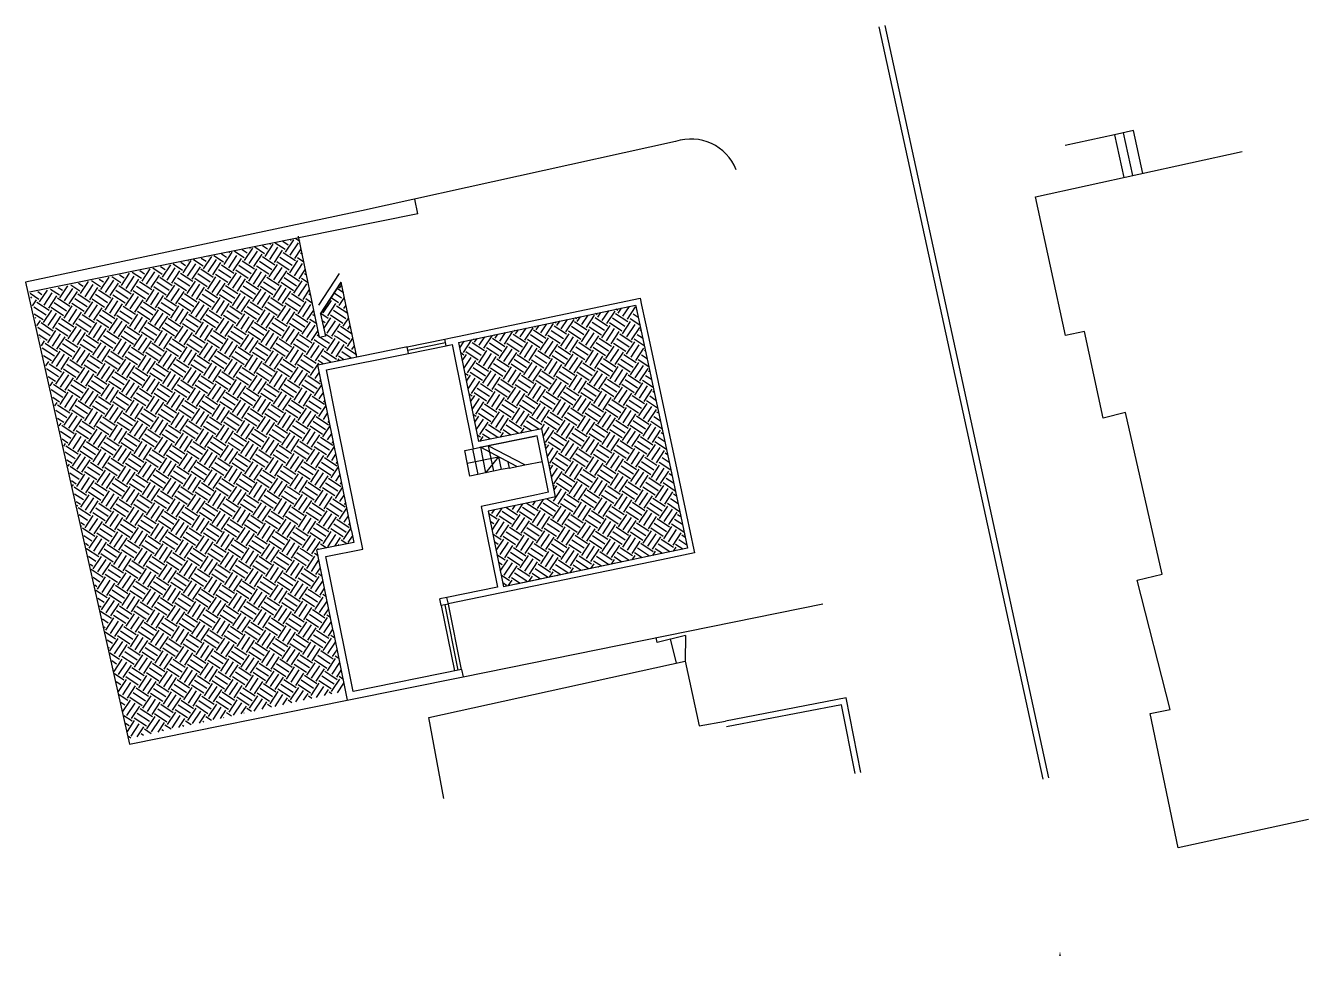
# Model space of a CAD drawing. Header units: inches. Extents: x 18308522 to 18312856, y 67592300 to 67595439.
import ezdxf

# ---------------------------------------------------------------- set-up
doc = ezdxf.new("R2010")
doc.units = ezdxf.units.IN
doc.header["$MEASUREMENT"] = 0
for name, pattern in [('BORDER2', [0.875, 0.25, -0.125, 0.25, -0.125, 0, -0.125]), ('DASHED2', [0.375, 0.25, -0.125]), ('HIDDEN2', [0.1875, 0.125, -0.0625])]:
    doc.linetypes.add(name, pattern=pattern)
for name, color, linetype in [('A-Anno-Symbol 100', 2, 'Continuous'), ('A-Anno-Symbol 25', 2, 'Continuous'), ('A-Anno-Symbol 50', 2, 'Continuous'), ('A-Anno-Text 100', 2, 'Continuous'), ('A-Anno-Text 25', 2, 'Continuous'), ('A-Anno-Text 50', 2, 'Continuous'), ('A-Building Line', 240, 'BORDER2'), ('A-CENTER', 12, 'BORDER2'), ('A-Concrete', 4, 'Continuous'), ('A-Dashed', 9, 'DASHED2'), ('A-Demo', 2, 'DASHED2'), ('A-Demolition-hatch', 50, 'Continuous'), ('A-Door', 9, 'Continuous'), ('A-Elec', 2, 'Continuous'), ('A-Elec Dashed', 12, 'Continuous'), ('A-Flor-Strs', 8, 'Continuous'), ('A-Furn', 12, 'Continuous'), ('A-Ground', 4, 'Continuous'), ('A-Hatch Conc.', 141, 'Continuous'), ('A-Hatch Elevation', 30, 'Continuous'), ('A-Hatch Shadow', 253, 'Continuous'), ('A-Hatch Wall', 240, 'Continuous'), ('A-Hatch Window', 96, 'Continuous'), ('A-HATCH-01', 30, 'Continuous'), ('A-HATCH-02', 140, 'Continuous'), ('A-HATCH-03', 72, 'Continuous'), ('A-HATCH-04', 201, 'Continuous'), ('A-HATCH-05', 40, 'Continuous'), ('A-HATCH-06', 61, 'Continuous'), ('A-hatch-floor', 253, 'Continuous'), ('A-Kkt', 2, 'DASHED2'), ('A-Light Fixture', 2, 'Continuous'), ('A-Ovhd', 9, 'HIDDEN2'), ('A-pfix', 12, 'Continuous'), ('A-Pool', 131, 'Continuous'), ('A-Property Line', 162, 'BORDER2'), ('A-View 1', 3, 'Continuous'), ('A-View 2', 2, 'Continuous'), ('A-view 3', 9, 'Continuous'), ('A-View 4', 8, 'Continuous'), ('A-View 5', 12, 'Continuous'), ('A-Wall', 3, 'Continuous'), ('A-Wall Hatch', 252, 'Continuous'), ('A-Wall_Head', 8, 'DASHED2'), ('A-Window', 12, 'Continuous'), ('A-Window sill', 9, 'Continuous')]:
    doc.layers.add(name, color=color, linetype=linetype)
doc.layers.add('A-Area', color=11, linetype='Continuous', plot=False)
doc.layers.add('A-unplot', color=3, linetype='Continuous', plot=False)
pattern_1 = [(56.42, (18309002.724, 67594278.166), (-14.0006, 69.3108), [50, -50]), (56.42, (18308987.104, 67594288.536), (-14.0006, 69.3108), [50, -50]), (56.42, (18308971.483, 67594298.907), (-14.0006, 69.3108), [50, -50]), (146.42, (18308969.733, 67594307.57), (-69.3108, -14.0006), [50, -50]), (146.42, (18308980.103, 67594323.19), (-69.3108, -14.0006), [50, -50]), (146.42, (18308990.474, 67594338.813), (-69.3108, -14.0006), [50, -50])]

# ---------------------------------------------------------------- blocks, each defined once
blk = doc.blocks.new('layers')
at = {"layer": 'A-HATCH-01'}
blk.add_hatch(color=256, dxfattribs=at).paths.add_polyline_path([(-17, -137), (-17, -129), (-8, -129), (-8, -137)])
at = {"layer": 'A-HATCH-02'}
blk.add_hatch(color=256, dxfattribs=at).paths.add_polyline_path([(-6, -126), (-6, -118), (3, -118), (3, -126)])
at = {"layer": 'A-HATCH-03'}
blk.add_hatch(color=256, dxfattribs=at).paths.add_polyline_path([(-17, -126), (-17, -118), (-8, -118), (-8, -126)])
at = {"layer": 'A-HATCH-04'}
blk.add_hatch(color=256, dxfattribs=at).paths.add_polyline_path([(-6, -104), (-6, -96), (3, -96), (3, -104)])
at = {"layer": 'A-HATCH-05'}
blk.add_hatch(color=256, dxfattribs=at).paths.add_polyline_path([(-17, -115), (-17, -107), (-8, -107), (-8, -115)])
at = {"layer": 'A-HATCH-06'}
blk.add_hatch(color=256, dxfattribs=at).paths.add_polyline_path([(-17, -104), (-17, -96), (-8, -96), (-8, -104)])
at = {"layer": 'A-hatch-floor'}
blk.add_hatch(color=256, dxfattribs=at).paths.add_polyline_path([(-6, -115), (-6, -107), (3, -107), (3, -115)])
at = {"layer": 'A-Pool'}
blk.add_hatch(color=256, dxfattribs=at).paths.add_polyline_path([(-6, -137), (-6, -129), (3, -129), (3, -137)])
blk.add_lwpolyline([(-19, 56), (5, 56)])
for points in [[(-17, -104), (-17, -96), (-8, -96), (-8, -104)], [(-17, -115), (-17, -107), (-8, -107), (-8, -115)], [(-17, -126), (-17, -118), (-8, -118), (-8, -126)], [(-17, -137), (-17, -129), (-8, -129), (-8, -137)], [(-6, -104), (-6, -96), (3, -96), (3, -104)], [(-6, -115), (-6, -107), (3, -107), (3, -115)], [(-6, -126), (-6, -118), (3, -118), (3, -126)], [(-6, -137), (-6, -129), (3, -129), (3, -137)]]:
    blk.add_lwpolyline(points, close=True)
at = {"layer": 'A-Anno-Symbol 100'}
blk.add_lwpolyline([(-19, -10), (5, -10)], dxfattribs=at)
at = {"layer": 'A-Anno-Symbol 25'}
blk.add_lwpolyline([(-19, -13), (5, -13)], dxfattribs=at)
at = {"layer": 'A-Anno-Symbol 50'}
blk.add_lwpolyline([(-19, -16), (5, -16)], dxfattribs=at)
at = {"layer": 'A-Anno-Text 100'}
blk.add_lwpolyline([(-19, -19), (5, -19)], dxfattribs=at)
at = {"layer": 'A-Anno-Text 25'}
blk.add_line((-19, 62), (5, 62), dxfattribs=at)
at = {"layer": 'A-Anno-Text 50'}
blk.add_line((-19, 65), (5, 65), dxfattribs=at)
at = {"layer": 'A-Area'}
blk.add_line((-19, 68), (5, 68), dxfattribs=at)
at = {"layer": 'A-Building Line'}
blk.add_lwpolyline([(-19, 53), (5, 53)], dxfattribs=at)
at = {"layer": 'A-CENTER', "ltscale": 0.5}
blk.add_line((-19, -61), (5, -61), dxfattribs=at)
at = {"layer": 'A-Concrete'}
blk.add_lwpolyline([(-19, 50), (5, 50)], dxfattribs=at)
at = {"layer": 'A-Dashed'}
blk.add_lwpolyline([(-19, 47), (5, 47)], dxfattribs=at)
at = {"layer": 'A-Demo'}
blk.add_lwpolyline([(-19, 44), (5, 44)], dxfattribs=at)
at = {"layer": 'A-Demolition-hatch'}
blk.add_lwpolyline([(-19, 41), (5, 41)], dxfattribs=at)
at = {"layer": 'A-Door'}
blk.add_lwpolyline([(-19, 32), (5, 32)], dxfattribs=at)
at = {"layer": 'A-Elec'}
blk.add_lwpolyline([(-19, 29), (5, 29)], dxfattribs=at)
at = {"layer": 'A-Elec Dashed'}
blk.add_lwpolyline([(-19, 26), (5, 26)], dxfattribs=at)
at = {"layer": 'A-Flor-Strs'}
blk.add_line((-19, 71), (5, 71), dxfattribs=at)
at = {"layer": 'A-Furn'}
blk.add_lwpolyline([(-19, 23), (5, 23)], dxfattribs=at)
at = {"layer": 'A-Ground'}
blk.add_line((-19, -55), (5, -55), dxfattribs=at)
at = {"layer": 'A-Hatch Conc.'}
blk.add_lwpolyline([(-19, 20), (5, 20)], dxfattribs=at)
at = {"layer": 'A-Hatch Elevation'}
blk.add_lwpolyline([(-19, 17), (5, 17)], dxfattribs=at)
at = {"layer": 'A-Hatch Shadow'}
blk.add_lwpolyline([(-19, 14), (5, 14)], dxfattribs=at)
at = {"layer": 'A-Hatch Wall'}
blk.add_lwpolyline([(-19, 11), (5, 11)], dxfattribs=at)
at = {"layer": 'A-Hatch Window'}
blk.add_lwpolyline([(-19, 8), (5, 8)], dxfattribs=at)
at = {"layer": 'A-HATCH-01'}
blk.add_line((5, -89), (-19, -89), dxfattribs=at)
at = {"layer": 'A-HATCH-02'}
blk.add_line((5, -86), (-19, -86), dxfattribs=at)
at = {"layer": 'A-HATCH-03'}
blk.add_line((5, -83), (-19, -83), dxfattribs=at)
at = {"layer": 'A-HATCH-04'}
blk.add_line((5, -74), (-19, -74), dxfattribs=at)
at = {"layer": 'A-HATCH-05'}
blk.add_line((5, -77), (-19, -77), dxfattribs=at)
at = {"layer": 'A-HATCH-06'}
blk.add_line((5, -71), (-19, -71), dxfattribs=at)
at = {"layer": 'A-hatch-floor'}
blk.add_line((5, -80), (-19, -80), dxfattribs=at)
at = {"layer": 'A-Kkt'}
blk.add_lwpolyline([(-19, 5), (5, 5)], dxfattribs=at)
at = {"layer": 'A-Light Fixture'}
blk.add_lwpolyline([(-19, 2), (5, 2)], dxfattribs=at)
at = {"layer": 'A-Ovhd'}
blk.add_lwpolyline([(-19, -1), (5, -1)], dxfattribs=at)
at = {"layer": 'A-pfix'}
blk.add_line((-19, -58), (5, -58), dxfattribs=at)
at = {"layer": 'A-Pool'}
blk.add_line((5, -92), (-19, -92), dxfattribs=at)
blk.add_lwpolyline([(-19, -4), (5, -4)], dxfattribs=at)
at = {"layer": 'A-Property Line'}
blk.add_lwpolyline([(-19, -7), (5, -7)], dxfattribs=at)
at = {"layer": 'A-unplot'}
blk.add_lwpolyline([(-19, -22), (5, -22)], dxfattribs=at)
at = {"layer": 'A-View 1'}
blk.add_lwpolyline([(-19, -25), (5, -25)], dxfattribs=at)
at = {"layer": 'A-View 2'}
blk.add_lwpolyline([(-19, -28), (5, -28)], dxfattribs=at)
at = {"layer": 'A-view 3'}
blk.add_lwpolyline([(-19, -31), (5, -31)], dxfattribs=at)
at = {"layer": 'A-View 4'}
blk.add_lwpolyline([(-19, -34), (5, -34)], dxfattribs=at)
at = {"layer": 'A-View 5'}
blk.add_lwpolyline([(-19, -37), (5, -37)], dxfattribs=at)
at = {"layer": 'A-Wall'}
blk.add_lwpolyline([(-19, -40), (5, -40)], dxfattribs=at)
at = {"layer": 'A-Wall Hatch'}
blk.add_lwpolyline([(-19, -43), (5, -43)], dxfattribs=at)
at = {"layer": 'A-Wall_Head'}
blk.add_lwpolyline([(-19, -46), (5, -46)], dxfattribs=at)
at = {"layer": 'A-Window'}
blk.add_lwpolyline([(-19, -49), (5, -49)], dxfattribs=at)
at = {"layer": 'A-Window sill'}
blk.add_lwpolyline([(-19, -52), (5, -52)], dxfattribs=at)

msp = doc.modelspace()

# ---------------------------------------------------------------- hatches: boundary and pattern name
at = {"layer": 'A-hatch-floor'}
h = msp.add_hatch(dxfattribs=at)
h.set_pattern_fill('EARTH', color=256, scale=200, angle=45)
h.set_pattern_definition(pattern_1)
h.paths.add_polyline_path([(18309445.9, 67594721.4), (18308536.3, 67594534.3), (18308642.4, 67594058.6), (18308830.1, 67593217.5), (18308871.6, 67593031.8), (18309563.7, 67593183.7), (18309312.5, 67594331.4), (18309625.3, 67594397.6), (18309588.7, 67594572.8), (18309519, 67594466.4), (18309534.9, 67594390.1), (18309515.3, 67594386)])
h = msp.add_hatch(dxfattribs=at)
h.set_pattern_fill('EARTH', color=256, scale=200, angle=45)
h.set_pattern_definition(pattern_1)
h.paths.add_polyline_path([(18310583.5, 67594491.7), (18310582.7, 67594495.6), (18309985.1, 67594369.8), (18310052.8, 67594034.5), (18310266.5, 67594077.7), (18310313, 67593847.7), (18310252.6, 67593835), (18310085, 67593799.7), (18310136.7, 67593543.9), (18310666, 67593655.1), (18310758.2, 67593674.5), (18310735.6, 67593782)])
h = msp.add_hatch(dxfattribs=at)
h.set_pattern_fill('EARTH', color=256, scale=200, angle=45)
h.set_pattern_definition(pattern_1)
h.paths.add_polyline_path([(18309390.7, 67594348), (18309312.5, 67594331.4), (18309563.7, 67593183.7), (18309602.7, 67593192.3), (18309561.6, 67593396), (18309536, 67593522.4), (18309506.4, 67593669.1), (18309528.9, 67593673.6), (18309537.9, 67593675.5)])
h.paths.add_polyline_path([(18309514.2, 67594271.6), (18309509.7, 67594294.1), (18309641.4, 67594320.7), (18309625.3, 67594397.6), (18309390.7, 67594348), (18309537.9, 67593675.5), (18309630.9, 67593694.2), (18309622.9, 67593733.4)])

# ---------------------------------------------------------------- linework, layer by layer
at = {"layer": 'A-Concrete'}
msp.add_lwpolyline([(18310116.5, 67593542.7), (18310116.5, 67593542.7)], dxfattribs=at)
at = {"layer": 'A-Flor-Strs'}
for points in [[(18309512.9, 67594495.7), (18309582.6, 67594602.2)], [(18309519, 67594466.4), (18309519, 67594466.4), (18309519, 67594466.4), (18309588.7, 67594572.8)]]:
    msp.add_lwpolyline(points, dxfattribs=at)
at = {"layer": 'A-hatch-floor'}
msp.add_lwpolyline([(18309641.5, 67594320.3), (18309588.7, 67594572.8), (18309519, 67594466.4), (18309534.9, 67594390.1), (18309515.3, 67594386), (18309444.6, 67594728.1)], dxfattribs=at)
at = {"layer": 'A-View 4'}
for p, q in [((18310718, 67595048, -25), (18309657.4, 67594814.1, -25)), ((18310034.3, 67594010.4), (18310058.8, 67594015.3)), ((18310182, 67593950.4), (18310058.8, 67594015.3)), ((18310085.2, 67594020.7), (18310102.6, 67593934.4)), ((18310208.5, 67593955.8), (18310085.2, 67594020.7)), ((18310014.5, 67593961.5), (18310120.4, 67593982.9)), ((18310120.4, 67593982.9), (18310076.2, 67593929.1)), ((18310120.4, 67593982.9), (18310129.1, 67593939.8)), ((18310151.2, 67593966.7), (18310155.6, 67593945.1)), ((18310208.5, 67593955.8), (18310268.3, 67593967.9)), ((18310102.6, 67593934.4), (18310076.2, 67593929.1)), ((18310129.1, 67593939.8), (18310102.6, 67593934.4)), ((18310155.6, 67593945.1), (18310129.1, 67593939.8)), ((18310155.6, 67593945.1), (18310208.5, 67593955.8)), ((18309622.9, 67593733.4), (18309630.9, 67593694.2)), ((18309630.9, 67593694.2), (18309528.9, 67593673.6)), ((18309995, 67593265.2), (18309950.5, 67593485.4)), ((18309561.6, 67593396), (18309604.3, 67593184.2)), ((18309608.9, 67593161.7), (18310000, 67593240.7)), ((18309604.3, 67593184.2), (18309608.9, 67593161.7))]:
    msp.add_line(p, q, dxfattribs=at)
at = {"layer": 'A-View 4', "elevation": -25, "flags": 128}
for points in [[(18311424.7, 67595439.3), (18311978.3, 67592898.7)], [(18311405.2, 67595435), (18311958.8, 67592894.4)], [(18312296.2, 67594939.7), (18312264.7, 67595084.7), (18312200.8, 67595070.8), (18312034.5, 67595034.7)], [(18312200.8, 67595070.8), (18312232.6, 67594926.5)], [(18312230.1, 67595077.3), (18312261.9, 67594932.9)], [(18312855.8, 67592758.9), (18312415.6, 67592662.9), (18312321.3, 67593116), (18312388.8, 67593130), (18312277.7, 67593566.2), (18312362, 67593587), (18312238.1, 67594132.8), (18312162.9, 67594114.2), (18312100.1, 67594406.3), (18312035.4, 67594392.4), (18311934.6, 67594861), (18312632.3, 67595014.3)], [(18309847.8, 67594804.1), (18309836.9, 67594853.7)], [(18310751.4, 67593380.1), (18310656, 67593356.4), (18310652.8, 67593372.6)], [(18310721.3, 67593287.2), (18310701.3, 67593367.7)], [(18310751.4, 67593380.1), (18310750.6, 67593293.6)], [(18309934.8, 67592829.6), (18309884.5, 67593102.9), (18310750.6, 67593293.6), (18310798.1, 67593074.4), (18310886.5, 67593090.6)], [(18311344.3, 67592917.4), (18311294.2, 67593168.7), (18310886.5, 67593090.6)], [(18311324.7, 67592913.5), (18311278.5, 67593145.3), (18310890.2, 67593071)]]:
    msp.add_lwpolyline(points, dxfattribs=at)
at = {"layer": 'A-View 4', "elevation": -25}
for points in [[(18309657.4, 67594814.1), (18308522.5, 67594573.3), (18308872.9, 67593013), (18309608.9, 67593161.7)], [(18309847.8, 67594804.1), (18308535.2, 67594539)], [(18309981.2, 67594389.4), (18310598.1, 67594519.3), (18310603.1, 67594495.8)], [(18309985.3, 67594369.8), (18310582.7, 67594495.6), (18310583.5, 67594491.7)], [(18310583.5, 67594491.6), (18310735.6, 67593782), (18310758.2, 67593674.5), (18310666, 67593655.1), (18310186, 67593554.2)], [(18310603.1, 67594495.8), (18310627.4, 67594382.4)], [(18309622.9, 67593733.4), (18309514.2, 67594271.6), (18309509.7, 67594294.1), (18309807.2, 67594354.2)], [(18309807.2, 67594354.2), (18309811.6, 67594355.1)], [(18309811.6, 67594355.1), (18309939, 67594380.8)], [(18309816.1, 67594332.6), (18309811.6, 67594355.1)], [(18309813.9, 67594343.8), (18309941.3, 67594369.6)], [(18309816.1, 67594332.6), (18309943.6, 67594358.3)], [(18309939, 67594380.8), (18309958.6, 67594384.8)], [(18309943.6, 67594358.3), (18309939, 67594380.8)], [(18309943.6, 67594358.3), (18309963.2, 67594362.3), (18310034.3, 67594010.4)], [(18309943.6, 67594358.3), (18309951.4, 67594359.9)], [(18309958.6, 67594384.8), (18309981.2, 67594389.4)], [(18309985.1, 67594369.8), (18310052.8, 67594034.5)], [(18310627.4, 67594382.4), (18310725.4, 67593925.1)], [(18309571.8, 67594112.8), (18309538.7, 67594276.5), (18309816.1, 67594332.6)], [(18309538.7, 67594276.5), (18309816.1, 67594332.6)], [(18309661.5, 67593671.2), (18309571.8, 67594112.8)], [(18310313, 67593847.7), (18310266.5, 67594077.7), (18310052.8, 67594034.5)], [(18310289.3, 67593863.9), (18310250.9, 67594054.1), (18310056.8, 67594014.9)], [(18310058.8, 67594015.3), (18310244, 67594052.7)], [(18310005.8, 67594004.6), (18310034.3, 67594010.4)], [(18310032.3, 67594010), (18310049.7, 67593923.7)], [(18310058.8, 67594015.3), (18310076.2, 67593929.1), (18310049.7, 67593923.7)], [(18310049.7, 67593923.7), (18310023.3, 67593918.4), (18310005.8, 67594004.6)], [(18310725.4, 67593925.1), (18310755.2, 67593786.2), (18310779.7, 67593669.5), (18310781.9, 67593659), (18310670.1, 67593635.5), (18309950.4, 67593486.2)], [(18310289.3, 67593863.9), (18310248.3, 67593854.5), (18310061.4, 67593815.2), (18310116.5, 67593542.7)], [(18310313, 67593847.7), (18310252.6, 67593835), (18310085, 67593799.7), (18310136.7, 67593543.9)], [(18309528.9, 67593673.6), (18309506.4, 67593669.1)], [(18309561.6, 67593396), (18309536, 67593522.4), (18309506.4, 67593669.1)], [(18309536.6, 67593646), (18309661.5, 67593671.2)], [(18309995, 67593265.2), (18309628.4, 67593191.1), (18309617.1, 67593247), (18309536.6, 67593646)], [(18310666, 67593655.1), (18310136.7, 67593543.9)], [(18310116.5, 67593542.7), (18309945.9, 67593508.2)], [(18309945.9, 67593508.2), (18309921.8, 67593503.4)], [(18309926.5, 67593480.6), (18309921.8, 67593503.4)], [(18309950.5, 67593485.4), (18309945.9, 67593508.2)], [(18309950.5, 67593485.4), (18309926.5, 67593480.6)], [(18309926.5, 67593480.6), (18309971, 67593260.3)], [(18309938.5, 67593483), (18309983, 67593262.8)], [(18310000, 67593240.7), (18311215.7, 67593486.3)], [(18309995, 67593265.2), (18310000, 67593240.7)]]:
    msp.add_lwpolyline(points, dxfattribs=at)
at = {"layer": 'A-View 4'}
msp.add_arc((18310769.9, 67594891.4, -25), 165, 21.8853, 108.3483, dxfattribs=at)

# ---------------------------------------------------------------- block references
at = {"xscale": 0.03937007874015747, "yscale": 0.03937007874015747, "zscale": 0.03937007874015747, "rotation": 0.5146256260749985}
msp.add_blockref('layers', (18312016.7, 67592305), dxfattribs=at)

doc.saveas('drawing.dxf')
